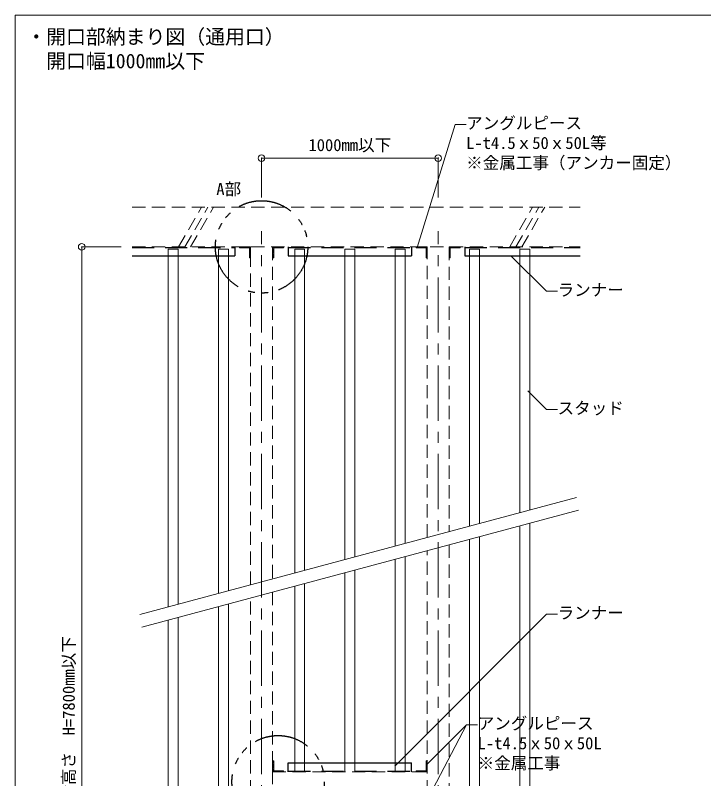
# Model space of a CAD drawing. Units: millimetres on the paper, enlarged 120 times, with parts at other scales. Extents: x -23400 to 38824, y -71984 to 16500.
# Drawn here: x 234 to 7720, y -8000 to 301 of the extents above; entities that cross this region are included whole.
import ezdxf
from ezdxf.enums import TextEntityAlignment as Align

# ---------------------------------------------------------------- set-up
doc = ezdxf.new("R2010")
doc.units = ezdxf.units.MM
doc.header["$LTSCALE"] = 120
doc.header["$PDMODE"] = 32
doc.header["$PDSIZE"] = 72
for name, pattern in [('CHAIN1', [8, 5, -1, 1, -1]), ('CHAIN2', [12, 9, -1, 1, -1]), ('DASHED1', [1.8, 1.2, -0.6]), ('DASHED2', [3, 2, -1]), ('DOUBLE_CHAIN1', [8.8, 5, -1, 0.6, -0.6, 0.6, -1])]:
    doc.linetypes.add(name, pattern=pattern)
for name, color, linetype, lineweight in [('8-0_中心線', 4, 'CHAIN1', 9), ('8-2_SQバー', 3, 'Continuous', 18), ('8-3_ランナー', 2, 'Continuous', 25), ('8-4_補強材', 4, 'DASHED1', 9), ('8-5_寸法', 7, 'Continuous', 9), ('8-6_文字・矢印', 7, 'Continuous', 18), ('8-9_躯体他', 4, 'DASHED1', 9), ('8-B_補強金具・金具・その他', 3, 'DASHED1', 18), ('8-C_ビス・アンカーボルト・強調図形', 2, 'DOUBLE_CHAIN1', 25), ('8-E_補助線', 7, 'CHAIN2', 18), ('F-3_ランナー', 4, 'Continuous', 9)]:
    doc.layers.add(name, color=color, linetype=linetype, lineweight=lineweight)
doc.styles.add('ＭＳ ゴシック', font='')
doc.styles.get('ＭＳ ゴシック').set_extended_font_data('MS Gothic')

msp = doc.modelspace()

# ---------------------------------------------------------------- linework, layer by layer
at = {"layer": '8-0_中心線'}
for p, q in [((2912.3, -12748.5), (2912.3, -2045.3)), ((4832.3, -12748.5), (4832.3, -2045.3))]:
    msp.add_line(p, q, dxfattribs=at)
at = {"layer": '8-2_SQバー'}
for p, q in [((1898.6, -2241.4), (2006.6, -2241.4)), ((1898.6, -2241.4), (1898.6, -6129.7)), ((2006.6, -2241.4), (2006.6, -6100.8)), ((2444.6, -2241.4), (2552.6, -2241.4)), ((2444.6, -2241.4), (2444.6, -5983.4)), ((2552.6, -2241.4), (2552.6, -5954.5)), ((3272.3, -2241.4), (3380.3, -2241.4)), ((3272.3, -2241.4), (3272.3, -5761.6)), ((3380.3, -2241.4), (3380.3, -5732.7)), ((3818.3, -2241.4), (3926.3, -2241.4)), ((3818.3, -2241.4), (3818.3, -5615.3)), ((3926.3, -2241.4), (3926.3, -5586.4)), ((4364.3, -2241.4), (4472.3, -2241.4)), ((4364.3, -2241.4), (4364.3, -5469)), ((4472.3, -2241.4), (4472.3, -5440.1)), ((5174.6, -2241.4), (5282.6, -2241.4)), ((5174.6, -2241.4), (5174.6, -5251.9)), ((5282.6, -2241.4), (5282.6, -5223)), ((5720.6, -2241.4), (5828.6, -2241.4)), ((5720.6, -2241.4), (5720.6, -5105.6)), ((5828.6, -2241.4), (5828.6, -5076.7)), ((5828.6, -5221.1), (5828.6, -12479.3)), ((5720.6, -5250.1), (5720.6, -12479.3)), ((5282.6, -5367.4), (5282.6, -12479.3)), ((5174.6, -5396.4), (5174.6, -12479.3)), ((4364.3, -5613.5), (4364.3, -7918.8)), ((4472.3, -5584.6), (4472.3, -7918.8)), ((3818.3, -5759.8), (3818.3, -7918.8)), ((3926.3, -5730.9), (3926.3, -7918.8)), ((3380.3, -5877.2), (3380.3, -7918.8)), ((3272.3, -5906.1), (3272.3, -7924.3)), ((2444.6, -6127.9), (2444.6, -12479.3)), ((2552.6, -6098.9), (2552.6, -12479.3)), ((1898.6, -6274.2), (1898.6, -12479.3)), ((2006.6, -6245.2), (2006.6, -12479.3))]:
    msp.add_line(p, q, dxfattribs=at)
at = {"layer": '8-3_ランナー', "linetype": 'DASHED2'}
for p, q in [((1504.7, -2222.9), (2623.1, -2222.9)), ((3203, -2222.9), (4543.1, -2222.9)), ((5123, -2222.9), (6374.4, -2222.9)), ((3203, -7918.8), (4543.1, -7918.8))]:
    msp.add_line(p, q, dxfattribs=at)
at = {"layer": '8-3_ランナー'}
for p, q in [((2623.1, -2217.4), (2623.1, -2313.4)), ((3203, -2217.4), (3203, -2313.4)), ((4543.1, -2217.4), (4543.1, -2313.4)), ((5123, -2217.4), (5123, -2313.4)), ((3203, -2313.4), (4543.1, -2313.4)), ((5123, -2313.4), (6374.4, -2313.4)), ((3203, -7924.3), (3203, -7828.3)), ((3203, -7828.3), (4543.1, -7828.3)), ((4543.1, -7924.3), (4543.1, -7828.3))]:
    msp.add_line(p, q, dxfattribs=at)
msp.add_lwpolyline([(1504.7, -2313.4), (2619.7, -2313.4), (2623.1, -2313.4)], dxfattribs=at)
at = {"layer": '8-4_補強材'}
for p, q in [((2792.3, -5890.2), (2792.3, -2217.4)), ((3032.3, -2217.4), (3032.3, -5825.9)), ((4712.3, -5375.8), (4712.3, -2217.4)), ((4952.3, -2217.4), (4952.3, -5311.5)), ((4952.3, -5455.9), (4952.3, -12479.3)), ((4712.3, -12479.3), (4712.3, -5520.2)), ((3032.3, -5970.4), (3032.3, -12479.3)), ((2792.3, -12479.3), (2792.3, -6034.7)), ((3032.3, -7924.3), (4712.3, -7924.3))]:
    msp.add_line(p, q, dxfattribs=at)
at = {"layer": '8-5_寸法', "color": 4}
for p, q in [((2912.3, -1251.6), (2912.3, -1679.5)), ((2912.3, -1251.6), (4832.3, -1251.6)), ((4832.3, -1251.6), (4832.3, -1679.5)), ((956.7, -2217.4), (1384.7, -2217.4)), ((956.7, -12479.3), (956.7, -2217.4))]:
    msp.add_line(p, q, dxfattribs=at)
at = {"layer": '8-5_寸法'}
for p in [(2912.3, -1251.6), (4832.3, -1251.6), (956.7, -2217.4)]:
    msp.add_point(p, dxfattribs=at)
at = {"layer": '8-6_文字・矢印'}
for p, q in [((5016.3, -886.6), (4605.4, -2223.2)), ((5016.3, -886.6), (5136.3, -886.6)), ((6010.7, -2700.2), (5627.1, -2316.6)), ((6010.7, -2700.2), (6130.7, -2700.2)), ((6010.7, -3986), (5808.4, -3783.8)), ((6010.7, -3986), (6130.7, -3986)), ((6010.7, -6211.1), (4359.9, -7861.9)), ((6010.7, -6211.1), (6130.7, -6211.1)), ((5141.6, -7413.3), (4708.4, -8234.1)), ((5141.6, -7413.3), (4717.2, -7837.7)), ((5141.6, -7413.3), (5261.6, -7413.3))]:
    msp.add_line(p, q, dxfattribs=at)
at = {"layer": '8-9_躯体他'}
for p, q in [((1504.7, -1785.4), (6374.4, -1785.4)), ((2010.1, -2217.4), (2259.5, -1785.4)), ((2078.3, -2217.4), (2327.7, -1785.4)), ((2141, -2217.4), (2390.4, -1785.4)), ((5610.1, -2217.4), (5859.5, -1785.4)), ((5678.3, -2217.4), (5927.7, -1785.4)), ((5741, -2217.4), (5990.4, -1785.4)), ((1504.7, -2217.4), (6374.4, -2217.4))]:
    msp.add_line(p, q, dxfattribs=at)
at = {"layer": '8-B_補強金具・金具・その他'}
for p, q in [((2672.3, -2222.5), (2677.4, -2217.4)), ((2682.4, -2229.4), (2694.4, -2217.4)), ((2699.4, -2229.4), (2711.4, -2217.4)), ((2716.3, -2229.4), (2728.3, -2217.4)), ((2733.3, -2229.4), (2745.3, -2217.4)), ((2750.3, -2229.4), (2762.3, -2217.4)), ((2767.2, -2229.4), (2779.2, -2217.4)), ((2780.3, -2233.3), (2792.3, -2221.3)), ((2780.3, -2250.2), (2792.3, -2238.2)), ((3032.3, -2235.8), (3050.8, -2217.4)), ((3032.3, -2218.9), (3033.8, -2217.4)), ((3032.3, -2252.8), (3044.3, -2240.8)), ((3055.7, -2229.4), (3067.7, -2217.4)), ((3072.7, -2229.4), (3084.7, -2217.4)), ((3089.7, -2229.4), (3101.7, -2217.4)), ((3106.6, -2229.4), (3118.6, -2217.4)), ((3123.6, -2229.4), (3135.6, -2217.4)), ((3140.6, -2229.4), (3152.3, -2217.7)), ((4592.3, -2222.5), (4597.4, -2217.4)), ((4602.4, -2229.4), (4614.4, -2217.4)), ((4619.4, -2229.4), (4631.4, -2217.4)), ((4636.3, -2229.4), (4648.3, -2217.4)), ((4653.3, -2229.4), (4665.3, -2217.4)), ((4670.3, -2229.4), (4682.3, -2217.4)), ((4687.2, -2229.4), (4699.2, -2217.4)), ((4700.3, -2233.3), (4712.3, -2221.3)), ((4700.3, -2250.2), (4712.3, -2238.2)), ((4964.3, -2233.3), (4952.3, -2221.3)), ((4964.3, -2250.2), (4952.3, -2238.2)), ((4977.3, -2229.4), (4965.3, -2217.4)), ((4994.3, -2229.4), (4982.3, -2217.4)), ((5011.3, -2229.4), (4999.3, -2217.4)), ((5028.3, -2229.4), (5016.3, -2217.4)), ((5045.2, -2229.4), (5033.2, -2217.4)), ((5062.2, -2229.4), (5050.2, -2217.4)), ((5072.3, -2222.5), (5067.2, -2217.4)), ((2780.3, -2267.2), (2792.3, -2255.2)), ((2780.3, -2284.2), (2792.3, -2272.2)), ((2780.3, -2301.2), (2792.3, -2289.2)), ((2780.3, -2318.1), (2792.3, -2306.1)), ((2780.3, -2335.1), (2792.3, -2323.1)), ((3032.3, -2269.8), (3044.3, -2257.8)), ((3032.3, -2286.7), (3044.3, -2274.7)), ((3032.3, -2303.7), (3044.3, -2291.7)), ((3032.3, -2320.7), (3044.3, -2308.7)), ((4700.3, -2267.2), (4712.3, -2255.2)), ((4700.3, -2284.2), (4712.3, -2272.2)), ((4700.3, -2301.2), (4712.3, -2289.2)), ((4700.3, -2318.1), (4712.3, -2306.1)), ((4700.3, -2335.1), (4712.3, -2323.1)), ((4964.3, -2267.2), (4952.3, -2255.2)), ((4964.3, -2284.2), (4952.3, -2272.2)), ((4964.3, -2301.2), (4952.3, -2289.2)), ((4964.3, -2318.1), (4952.3, -2306.1)), ((4964.3, -2335.1), (4952.3, -2323.1)), ((3032.6, -2337.4), (3044.3, -2325.7)), ((3044.3, -7806.5), (3032.3, -7818.5)), ((3044.3, -7823.5), (3032.3, -7835.5)), ((3044.3, -7840.5), (3032.3, -7852.5)), ((3044.3, -7857.4), (3032.3, -7869.4)), ((3044.3, -7874.4), (3032.3, -7886.4)), ((4700.3, -7806.5), (4712.3, -7818.5)), ((4700.3, -7823.5), (4712.3, -7835.5)), ((4700.3, -7840.5), (4712.3, -7852.5)), ((4700.3, -7857.4), (4712.3, -7869.4)), ((4700.3, -7874.4), (4712.3, -7886.4)), ((3044.3, -7891.4), (3032.3, -7903.4)), ((3044.3, -7908.4), (3032.3, -7920.4)), ((3057.3, -7912.3), (3045.3, -7924.3)), ((3074.3, -7912.3), (3062.3, -7924.3)), ((3091.3, -7912.3), (3079.3, -7924.3)), ((3108.3, -7912.3), (3096.3, -7924.3)), ((3125.2, -7912.3), (3113.2, -7924.3)), ((3142.2, -7912.3), (3130.2, -7924.3)), ((3152.3, -7919.2), (3147.2, -7924.3)), ((3152.3, -7924.3), (3152.3, -7912.3)), ((3152.3, -7924.3), (3152.3, -7912.3)), ((4592.3, -7924.3), (4592.3, -7912.3)), ((4592.3, -7924.3), (4592.3, -7912.3)), ((4592.3, -7919.2), (4597.4, -7924.3)), ((4602.4, -7912.3), (4614.4, -7924.3)), ((4619.4, -7912.3), (4631.4, -7924.3)), ((4636.3, -7912.3), (4648.3, -7924.3)), ((4653.3, -7912.3), (4665.3, -7924.3)), ((4670.3, -7912.3), (4682.3, -7924.3)), ((4687.2, -7912.3), (4699.2, -7924.3)), ((4700.3, -7891.4), (4712.3, -7903.4)), ((4700.3, -7908.4), (4712.3, -7920.4))]:
    msp.add_line(p, q, dxfattribs=at)
for points in [[(2792.3, -2217.4), (2672.3, -2217.4), (2672.3, -2229.4), (2780.3, -2229.4), (2780.3, -2337.4), (2792.3, -2337.4)], [(3032.3, -2217.4), (3152.3, -2217.4), (3152.3, -2229.4), (3044.3, -2229.4), (3044.3, -2337.4), (3032.3, -2337.4)], [(4712.3, -2217.4), (4592.3, -2217.4), (4592.3, -2229.4), (4700.3, -2229.4), (4700.3, -2337.4), (4712.3, -2337.4)], [(4712.3, -2217.4), (4592.3, -2217.4), (4592.3, -2229.4), (4700.3, -2229.4), (4700.3, -2337.4), (4712.3, -2337.4)], [(4952.3, -2217.4), (5072.3, -2217.4), (5072.3, -2229.4), (4964.3, -2229.4), (4964.3, -2337.4), (4952.3, -2337.4)], [(4952.3, -2217.4), (5072.3, -2217.4), (5072.3, -2229.4), (4964.3, -2229.4), (4964.3, -2337.4), (4952.3, -2337.4)], [(3032.3, -7924.3), (3032.3, -7804.3), (3044.3, -7804.3), (3044.3, -7912.3), (3152.3, -7912.3), (3152.3, -7924.3)], [(3032.3, -7924.3), (3152.3, -7924.3), (3152.3, -7912.3), (3044.3, -7912.3), (3044.3, -7804.3), (3032.3, -7804.3)], [(4712.3, -7924.3), (4712.3, -7804.3), (4700.3, -7804.3), (4700.3, -7912.3), (4592.3, -7912.3), (4592.3, -7924.3)], [(4712.3, -7924.3), (4592.3, -7924.3), (4592.3, -7912.3), (4700.3, -7912.3), (4700.3, -7804.3), (4712.3, -7804.3)]]:
    msp.add_lwpolyline(points, close=True, dxfattribs=at)
at = {"layer": '8-C_ビス・アンカーボルト・強調図形'}
for centre in [(2912.3, -2217.4), (3092.3, -8032.3)]:
    msp.add_circle(centre, 502.3, dxfattribs=at)
at = {"layer": '8-E_補助線', "linetype": 'Continuous'}
for p, q in [((1588.4, -6212.8), (6335.6, -4940.8)), ((1611, -6351.2), (6358.2, -5079.2))]:
    msp.add_line(p, q, dxfattribs=at)
at = {"layer": 'F-3_ランナー', "color": 3, "lineweight": 18}
for p, q in [((234.5, 300.8), (234.5, -14351.3)), ((7944.5, 300.8), (234.5, 300.8))]:
    msp.add_line(p, q, dxfattribs=at)

# ---------------------------------------------------------------- texts
at = {"layer": '8-5_寸法', "style": 'ＭＳ ゴシック'}
msp.add_text('1000mm以下', height=132, dxfattribs=at).set_placement((3422.3, -1215.6), align=Align.BOTTOM_LEFT)
msp.add_text('壁高さ\u3000H=7800mm以下', height=132, rotation=90, dxfattribs=at).set_placement((920.7, -8248.3), align=Align.BOTTOM_LEFT)
at = {"layer": '8-6_文字・矢印', "style": 'ＭＳ ゴシック'}
for s, height, p in [('・開口部納まり図（通用口）', 158.4, (354.5, -59.2)), ('\u3000開口幅1000mm以下', 158.4, (354.5, -323.2)), ('アングルピース', 132, (5136.3, -976.6)), ('L-t4.5ｘ50ｘ50L等', 132, (5136.3, -1192.6)), ('※金属工事（アンカー固定）', 132, (5136.3, -1408.6)), ('A部', 132, (2420.2, -1694.6)), ('ランナー', 132, (6130.7, -2790.2)), ('スタッド', 132, (6130.7, -4076)), ('ランナー', 132, (6130.7, -6301.1)), ('アングルピース', 132, (5261.6, -7503.3)), ('L-t4.5ｘ50ｘ50L', 132, (5261.6, -7719.3)), ('※金属工事', 132, (5261.6, -7935.3))]:
    msp.add_text(s, height=height, dxfattribs=at).set_placement(p, align=Align.BOTTOM_LEFT)

doc.saveas('drawing.dxf')
